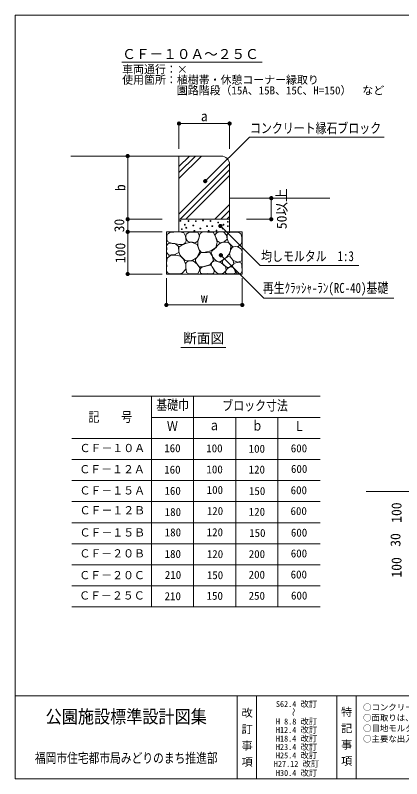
# Model space of a CAD drawing. Units: millimetres at full size, sheet at 1:10. Extents: x 167 to 2905, y 2168 to 4034.
# Drawn here: x 167 to 1083, y 2168 to 3979 of the extents above; entities that cross this region are included whole.
import ezdxf
from ezdxf.enums import TextEntityAlignment as Align

# ---------------------------------------------------------------- set-up
doc = ezdxf.new("R2010")
doc.units = ezdxf.units.MM
doc.header["$LTSCALE"] = 10
doc.header["$PDMODE"] = 32
doc.header["$PDSIZE"] = 5
doc.linetypes.add('USER1', pattern=[50, 37.5, -12.5])
doc.layers.add('_0-0_', color=4, linetype='Continuous', lineweight=13)
doc.layers.add('寸法', color=1, linetype='Continuous', lineweight=13)
doc.styles.add('@ＭＳ ゴシック', font='')
doc.styles.add('ＭＳ ゴシック', font='')
doc.styles.get('@ＭＳ ゴシック').set_extended_font_data('@MS Gothic')
doc.styles.get('ＭＳ ゴシック').set_extended_font_data('MS Gothic')

# ---------------------------------------------------------------- blocks, each defined once
blk = doc.blocks.new('filled_dot')
at = {"color": 0, "linetype": 'Continuous', "lineweight": -2, "const_width": 1.25}
blk.add_lwpolyline([(-0.625, 0, 1), (0.625, 0, 1)], format="xyb", close=True, dxfattribs=at)

msp = doc.modelspace()

# ---------------------------------------------------------------- linework, layer by layer
at = {"layer": '_0-0_', "color": 7}
for p, q in [((420.02, 3868.22), (752.64, 3868.22)), ((655.3, 3645.45), (298.75, 3645.45)), ((555.3, 3645.45), (555.3, 3465.45)), ((675.3, 3625.45), (675.3, 3465.45)), ((675.46, 3545.45), (913.04, 3545.45)), ((555.3, 3495.45), (675.3, 3495.45)), ((525.3, 3465.45), (705.3, 3465.45)), ((525.3, 3465.45), (525.3, 3365.45)), ((705.3, 3465.45), (705.3, 3365.45)), ((525.3, 3365.45), (705.3, 3365.45)), ((559.62, 3191.3), (666.58, 3191.3)), ((301.24, 3075.24), (889.76, 3075.24)), ((489.76, 3075.24), (489.76, 2575.24)), ((589.76, 3075.24), (589.76, 2575.24)), ((489.76, 3025.24), (889.76, 3025.24)), ((689.76, 3025.24), (689.76, 2575.24)), ((789.76, 3025.24), (789.76, 2575.24)), ((301.24, 2975.24), (889.76, 2975.24)), ((301.24, 2925.24), (889.76, 2925.24)), ((301.24, 2875.24), (889.76, 2875.24)), ((999.38, 2849.24), (1438.65, 2849.24)), ((301.24, 2825.24), (889.76, 2825.24)), ((301.24, 2775.24), (889.76, 2775.24)), ((301.24, 2725.24), (889.76, 2725.24)), ((301.24, 2675.24), (889.76, 2675.24)), ((301.24, 2625.24), (889.76, 2625.24)), ((301.24, 2575.24), (889.76, 2575.24)), ((693.18, 2364.25), (693.18, 2167.67)), ((739.14, 2364.25), (739.14, 2167.67)), ((929.3, 2364.25), (929.3, 2167.67)), ((975.27, 2365.2), (975.27, 2167.67))]:
    msp.add_line(p, q, dxfattribs=at)
at = {"layer": '_0-0_', "linetype": 'USER1'}
for p, q in [((555.3, 3592.05), (608.71, 3645.45)), ((571.85, 3495.45), (675.3, 3598.91)), ((668.64, 3495.45), (675.3, 3502.12))]:
    msp.add_line(p, q, dxfattribs=at)
at = {"layer": '_0-0_'}
for p, q in [((555.3, 3620.33), (580.42, 3645.45)), ((555.3, 3606.19), (594.57, 3645.45)), ((555.3, 3507.19), (675.23, 3627.12)), ((557.7, 3495.45), (675.3, 3613.05)), ((640.35, 3495.45), (675.3, 3530.4)), ((654.49, 3495.45), (675.3, 3516.26))]:
    msp.add_line(p, q, dxfattribs=at)
at = {"layer": '_0-0_', "color": 1}
for p, q in [((685.46, 3545.45), (774, 3545.45)), ((774, 3495.45), (774, 3545.45)), ((715.3, 3495.45), (774, 3495.45)), ((433.61, 3365.45), (433.61, 3465.45)), ((515.3, 3465.45), (433.61, 3465.45)), ((515.3, 3365.45), (433.61, 3365.45))]:
    msp.add_line(p, q, dxfattribs=at)
at = {"layer": '_0-0_', "color": 6}
msp.add_line((167.12, 2364.25), (2905.25, 2364.25), dxfattribs=at)
msp.add_lwpolyline([(2905.25, 3979.49), (167.12, 3979.49), (167.12, 2167.67), (2905.25, 2167.67)], close=True, dxfattribs=at)
at = {"layer": '_0-0_', "color": 1}
for points in [[(617.49, 3585.84), (624.59, 3592.89), (722.64, 3690.24), (1041.6, 3690.24)], [(653.42, 3479.49), (660.49, 3472.42), (747.58, 3385.33), (981.97, 3385.33)], [(654.62, 3410.05), (661.69, 3402.98), (756.35, 3308.32), (1064.54, 3308.32)]]:
    msp.add_lwpolyline(points, dxfattribs=at)
at = {"layer": '_0-0_'}
for points in [[(567.3, 3437.12), (562.73, 3435.38), (554.69, 3435.17), (545.55, 3437.56), (537.72, 3438.64), (532.5, 3440.38), (527.5, 3443.64), (526.2, 3449.51), (526.41, 3456.03), (528.59, 3460.81), (535.11, 3464.5), (543.16, 3465.15), (550.12, 3465.37), (560.77, 3464.5), (567.08, 3463.2), (570.78, 3455.37), (572.08, 3444.51), (569.91, 3439.08)], [(587.32, 3441.15), (580.23, 3441.4), (575.17, 3443.17), (572.13, 3448.23), (571.63, 3453.54), (572.13, 3459.86), (578.97, 3464.16), (585.29, 3464.92), (600.23, 3464.92), (603.77, 3455.06), (600.23, 3444.18), (594.66, 3439.63)], [(603.26, 3423.19), (599.97, 3432.3), (600.23, 3442.67), (602.51, 3449.75), (604.28, 3456.83), (605.54, 3461.38), (610.35, 3464.67), (615.67, 3465.68), (623.01, 3464.92), (630.09, 3464.42), (636.42, 3464.42), (641.48, 3454.55), (645.79, 3440.9), (642.75, 3428.5), (631.11, 3420.16), (617.19, 3417.12), (608.58, 3416.87)], [(644.01, 3449.64), (641.38, 3455.14), (640.9, 3458.97), (644.73, 3463.03), (650.23, 3465.9), (655.49, 3465.18), (661.71, 3464.46), (667.93, 3457.77), (669.6, 3448.45), (662.43, 3441.76), (652.62, 3439.13), (645.69, 3444.15)], [(669.87, 3449.89), (669.15, 3455.14), (669.63, 3459.21), (672.02, 3462.31), (677.52, 3464.7), (685.17, 3464.94), (692.11, 3464.7), (697.37, 3464.22), (701.92, 3460.88), (704.31, 3452.75), (704.31, 3447.5), (704.07, 3439.85), (701.2, 3434.35), (694.5, 3431), (682.78, 3430.29), (672.98, 3439.85)], [(536.82, 3411.12), (531.5, 3410.5), (527.43, 3414.56), (525.87, 3418.94), (526.18, 3425.81), (525.87, 3432.69), (530.25, 3438.94), (546.83, 3437.37), (554.33, 3430.5), (554.64, 3416.12), (543.7, 3411.12)], [(585.22, 3397.76), (577.18, 3396.86), (570.03, 3397.76), (566.16, 3401.33), (561.1, 3406.39), (557.23, 3411.15), (555.15, 3417.69), (555.15, 3424.24), (554.85, 3429.29), (562, 3433.76), (573.31, 3438.52), (585.22, 3440.9), (598.2, 3435.33), (605.04, 3418.39), (597.43, 3404.9), (590.88, 3399.84)], [(639.97, 3400.17), (635.19, 3405.19), (633.99, 3410.21), (631.6, 3415.47), (633.75, 3420.49), (639.25, 3425.27), (643.8, 3428.61), (645.71, 3431.96), (650.01, 3436.5), (653.36, 3438.65), (660.3, 3440.8), (667, 3441.28), (674.41, 3438.41), (678, 3433.16), (677.28, 3421.44), (673.45, 3411.89), (666.04, 3403.76), (652.65, 3394.68), (645.71, 3395.39)], [(675.19, 3413.08), (676.84, 3418.39), (678.13, 3423.53), (681.43, 3428.66), (685.65, 3430.13), (690.24, 3430.49), (696.66, 3429.39), (702.16, 3424.99), (704.73, 3418.94), (704.36, 3412.53), (704.18, 3404.46), (704.36, 3396.94), (694.46, 3393.27), (683.81, 3397.49), (677.76, 3405.38)], [(534.71, 3365.82), (528.27, 3367.87), (525.69, 3372.5), (525.95, 3378.94), (526.72, 3385.11), (525.95, 3391.03), (526.47, 3397.2), (527.5, 3402.86), (535.99, 3409.81), (547.84, 3410.07), (559.16, 3407.75), (566.37, 3400.29), (571.52, 3387.68), (571.27, 3377.14), (562.77, 3367.62), (556.08, 3365.82), (546.03, 3365.56)], [(599.47, 3388.29), (596.94, 3391.32), (594.41, 3395.12), (594.66, 3400.43), (597.7, 3404.98), (602.76, 3410.8), (606.3, 3415.35), (611.36, 3416.36), (621.74, 3416.87), (628.07, 3417.63), (633.89, 3408.78), (637.18, 3397.14), (628.07, 3387.53), (611.36, 3382.22), (603.26, 3382.73)], [(666.06, 3383.59), (662.8, 3386.26), (659.24, 3389.67), (657.76, 3394.86), (659.68, 3398.86), (663.24, 3401.68), (667.84, 3404.94), (671.7, 3407.16), (677.04, 3405.09), (680.3, 3401.23), (683.71, 3397.23), (685.2, 3389.23), (679.71, 3384.63), (673.48, 3380.78), (669.92, 3380.78)], [(572.68, 3375.03), (571.51, 3381.79), (571.51, 3388.32), (572.44, 3392.99), (577.81, 3396.72), (589.01, 3396.95), (598.58, 3389.02), (604.88, 3380.39), (603.95, 3373.63), (599.98, 3366.4), (591.81, 3365.7), (578.98, 3365.94), (573.14, 3368.97)], [(637.34, 3377.71), (633.75, 3382.73), (631.6, 3387.51), (633.03, 3392.53), (637.34, 3395.63), (642.84, 3396.35), (648.34, 3393.96), (655.04, 3392.05), (665.56, 3383.45), (667, 3374.12), (660.54, 3367.19), (654.32, 3366), (648.34, 3366.24), (640.69, 3371.73)], [(686.53, 3377.52), (683.86, 3381.07), (682.38, 3384.63), (683.42, 3387.89), (686.24, 3391.01), (690.39, 3392.19), (693.8, 3393.08), (698.25, 3393.82), (702.26, 3392.34), (704.48, 3387.45), (704.48, 3381.96), (704.78, 3375.59), (704.04, 3369.36), (698.99, 3365.96), (693.21, 3365.66), (688.02, 3374.11)], [(605.26, 3372.92), (605.03, 3376.03), (608.13, 3380.33), (612.68, 3382.48), (618.9, 3384.4), (625.36, 3385.83), (631.33, 3386.31), (635.16, 3379.62), (638.99, 3373.16), (637.79, 3367.19), (632.29, 3365.99), (622.96, 3366.47), (613.4, 3365.52), (606.46, 3367.43)], [(672, 3365.81), (668.44, 3365.81), (665.91, 3368.33), (665.77, 3371.29), (667.84, 3375.15), (670.66, 3378.7), (674.07, 3380.93), (677.78, 3382.85), (683.42, 3381.22), (687.42, 3375), (689.35, 3368.48), (686.53, 3366.55), (678.97, 3365.81)]]:
    msp.add_lwpolyline(points, close=True, dxfattribs=at)
for centre in [(558.62, 3491.72), (569.03, 3482.35), (577.83, 3491.15), (589.19, 3480.75), (595.36, 3490.93), (612.19, 3492.48), (621.83, 3478.83), (629.97, 3491.33), (634.15, 3478.83), (648.23, 3487.63), (660.55, 3482.35), (671.11, 3489.39), (671.11, 3478.83), (561.99, 3471.79), (572.55, 3475.31), (591.79, 3467.9), (605.99, 3473.55), (625.73, 3467.81), (644.19, 3468.73), (658.79, 3473.55)]:
    msp.add_circle(centre, 1, dxfattribs=at)
at = {"layer": '_0-0_', "color": 7}
msp.add_arc((655.3, 3625.45), 20, 0, 90, dxfattribs=at)
at = {"layer": '_0-0_'}
msp.add_point((435.71, 3495.67), dxfattribs=at)
at = {"layer": '寸法'}
for p, q in [((555.3, 3722.5), (675.3, 3722.5)), ((555.3, 3662.23), (555.3, 3722.5)), ((675.3, 3662.23), (675.3, 3722.5)), ((433.61, 3495.45), (433.61, 3645.45)), ((545.3, 3645.45), (433.61, 3645.45)), ((433.61, 3465.45), (433.61, 3495.45)), ((515.3, 3495.45), (433.61, 3495.45)), ((515.3, 3495.45), (433.61, 3495.45)), ((515.3, 3465.45), (433.61, 3465.45)), ((525.3, 3355.45), (525.3, 3291.97)), ((705.3, 3355.45), (705.3, 3291.97)), ((705.3, 3291.97), (525.3, 3291.97))]:
    msp.add_line(p, q, dxfattribs=at)

# ---------------------------------------------------------------- block references
at = {"layer": '_0-0_', "color": 1, "xscale": 4, "yscale": 4}
for p, rotation in [((617.49, 3585.84), 44.8), ((774, 3545.45), 270), ((774, 3495.45), 90), ((653.42, 3479.49), 315), ((433.61, 3465.45), 270), ((654.62, 3410.05), 315), ((433.61, 3365.45), 90)]:
    msp.add_blockref('filled_dot', p, dxfattribs=dict(at, rotation=rotation))
at = {"layer": '寸法', "xscale": 4, "yscale": 4}
for p in [(555.3, 3722.5), (525.3, 3291.97)]:
    msp.add_blockref('filled_dot', p, dxfattribs=at)
for p, rotation in [((675.3, 3722.5), 180), ((433.61, 3645.45), 270), ((433.61, 3495.45), 270), ((433.61, 3495.45), 90), ((433.61, 3465.45), 90), ((705.3, 3291.97), 180)]:
    msp.add_blockref('filled_dot', p, dxfattribs=dict(at, rotation=rotation))

# ---------------------------------------------------------------- texts
at = {"layer": '_0-0_', "color": 3, "style": 'ＭＳ ゴシック'}
for s, height, p in [('ＣＦ－１０Ａ～２５Ｃ', 23.74, (420.64, 3868.52)), ('車両通行：×', 18.99, (420.64, 3835.94)), ('使用箇所：植樹帯・休憩コーナー縁取り', 18.99, (420.64, 3810.94)), ('\u3000\u3000\u3000\u3000\u3000園路階段（15A、15B、15C、H=150）\u3000など', 18.99, (420.64, 3785.94)), ('断面図', 23.74, (565.28, 3194.29)), ('ＣＦ－１０Ａ', 18.99, (319.58, 2937.06)), ('160', 18.99, (520.34, 2936.96)), ('100', 18.99, (619.91, 2936.62)), ('100', 18.99, (720.5, 2935.61)), ('600', 18.99, (820.4, 2936.69)), ('ＣＦ－１２Ａ', 18.99, (318.94, 2886.83)), ('160', 18.99, (520.3, 2886.02)), ('100', 18.99, (620.39, 2886.54)), ('120', 18.99, (720.45, 2886.18)), ('600', 18.99, (820.82, 2887.77)), ('ＣＦ－１５Ａ', 18.99, (319.45, 2836.47)), ('160', 18.99, (520.89, 2835.72)), ('100', 18.99, (620.99, 2837.73)), ('150', 18.99, (721.2, 2835.18)), ('600', 18.99, (820.05, 2837.18)), ('ＣＦ－１２Ｂ', 18.99, (319.58, 2789.34)), ('180', 18.99, (521.49, 2785.42)), ('120', 18.99, (621.29, 2787.73)), ('120', 18.99, (720.7, 2785.93)), ('600', 18.99, (819.75, 2787.76)), ('ＣＦ－１５Ｂ', 18.99, (319.58, 2736.79)), ('180', 18.99, (521.49, 2737.21)), ('120', 18.99, (620.99, 2737.44)), ('150', 18.99, (721.7, 2735.68)), ('600', 18.99, (820.63, 2736.6)), ('ＣＦ－２０Ｂ', 18.99, (319.2, 2687.08)), ('180', 18.99, (521.2, 2685.93)), ('120', 18.99, (621.29, 2685.64)), ('200', 18.99, (720.7, 2685.68)), ('600', 18.99, (820.34, 2687.18)), ('ＣＦ－２０Ｃ', 18.99, (318.93, 2635.42)), ('210', 18.99, (521.79, 2636.31)), ('150', 18.99, (621.29, 2635.64)), ('200', 18.99, (720.45, 2636.68)), ('600', 18.99, (820.05, 2637.18)), ('ＣＦ－２５Ｃ', 18.99, (318.55, 2587.26)), ('210', 18.99, (521.19, 2585.72)), ('150', 18.99, (620.69, 2586.54)), ('250', 18.99, (720.45, 2586.68)), ('600', 18.99, (820.92, 2587.18))]:
    msp.add_text(s, height=height, dxfattribs=at).set_placement(p, align=Align.BOTTOM_LEFT)
at = {"layer": '_0-0_', "color": 3, "style": 'ＭＳ ゴシック', "width": 0.8}
for s, p in [('コンクリート縁石ブロック', (723.7, 3692.71)), ('均しモルタル\u30001:3', (749.94, 3388.82)), ('再生ｸﾗｯｼｬ-ﾗﾝ(RC-40)基礎', (754, 3313.36)), ('基礎巾', (501.39, 3036.13)), ('ブロック寸法', (658.04, 3034.37)), ('記\u3000\u3000号', (340.64, 3007.45)), ('Ｗ', (526.76, 2985.42)), ('ａ', (626.05, 2987.73)), ('ｂ', (728.31, 2986.84)), ('Ｌ', (828.04, 2985.42))]:
    msp.add_text(s, height=23.74, dxfattribs=at).set_placement(p, align=Align.BOTTOM_LEFT)
at = {"layer": '_0-0_', "color": 1, "style": 'ＭＳ ゴシック'}
for s, p in [('50以上', (798.81, 3520.45)), ('100', (416.11, 3415.45))]:
    msp.add_text(s, height=23.74, rotation=90, dxfattribs=at).set_placement(p, align=Align.MIDDLE_CENTER)
at = {"layer": '_0-0_', "color": 7, "style": 'ＭＳ ゴシック'}
for s, p in [('S62.4 改訂', (834.1, 2345.01)), ('H 8.8 改訂', (834.1, 2303.49)), ('H12.4 改訂', (834.1, 2283.49)), ('H18.4 改訂', (834.1, 2263.01)), ('H23.4 改訂', (834.1, 2243.01)), ('H25.4 改訂', (834.1, 2223.01)), ('H27.12 改訂', (834.1, 2203.01)), ('H30.4 改訂', (834.1, 2181.42))]:
    msp.add_text(s, height=14.24, dxfattribs=at).set_placement(p, align=Align.MIDDLE_CENTER)
at = {"layer": '_0-0_', "color": 7}
for s, height, style, p in [('特 記 事 項', 18.99, '@ＭＳ ゴシック', (952.29, 2268.28)), ('改 訂 事 項', 18.99, '@ＭＳ ゴシック', (716.16, 2266.32)), ('～', 14.24, 'ＭＳ ゴシック', (826.6, 2325.94))]:
    msp.add_text(s, height=height, rotation=270, dxfattribs=dict(at, style=style)).set_placement(p, align=Align.MIDDLE_CENTER)
at = {"layer": '_0-0_', "color": 7, "style": 'ＭＳ ゴシック'}
for s, p in [('○コンクリート縁石ブロックは、ＪＩＳ規格同等品とする。', (991.89, 2344.33)), ('○面取りは、指示のない限り丸面取りとする。', (991.89, 2319.33)), ('○目地モルタルの配合は、1：3とし、目地幅10mmとする。', (991.89, 2294.33)), ('○主要な出入口部・通行部の縁石段差はH=0～20mmとする。', (991.89, 2269.33))]:
    msp.add_text(s, height=14.24, dxfattribs=at).set_placement(p, align=Align.TOP_LEFT)
for s, height, width, p in [('公園施設標準設計図集', 31.14, 0.9, (430.15, 2315.11)), ('福岡市住宅都市局みどりのまち推進部', 23.36, 0.8, (430.15, 2216.82))]:
    msp.add_text(s, height=height, dxfattribs=dict(at, width=width)).set_placement(p, align=Align.MIDDLE_CENTER)
at = {"layer": '寸法', "style": 'ＭＳ ゴシック'}
for s, p in [('a', (615.3, 3740)), ('w', (615.3, 3309.47))]:
    msp.add_text(s, height=23.74, dxfattribs=at).set_placement(p, align=Align.MIDDLE_CENTER)
for s, p in [('b', (416.11, 3570.45)), ('30', (413.61, 3480.45)), ('100', (1071.04, 2799.24)), ('30', (1068.54, 2734.24)), ('100', (1071.04, 2669.24))]:
    msp.add_text(s, height=23.74, rotation=90, dxfattribs=at).set_placement(p, align=Align.MIDDLE_CENTER)

doc.saveas('drawing.dxf')
